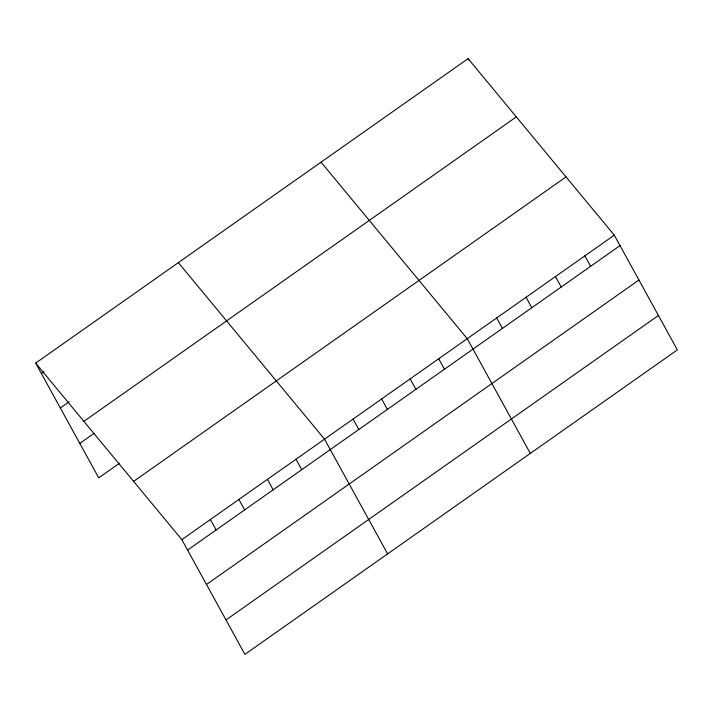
<?xml version="1.0" encoding="UTF-8"?>
<svg xmlns="http://www.w3.org/2000/svg" width="713" height="713" viewBox="0 0 713 713"><rect width="100%" height="100%" fill="white"/><g stroke="black" fill="none" stroke-linecap="round" stroke-linejoin="round"><path stroke-width="1.07" d="M35.65 363.104L468.085 58.635L614.276 235.165L677.35 349.896L244.916 654.365L181.842 539.634L35.65 363.104L98.724 477.835L119.24 463.388M41.39 373.55L44.063 371.66M60.311 407.961L69.232 401.686M83.893 421.356L516.328 116.887M79.803 443.424L94.071 433.37M133.598 481.382L566.033 176.913M181.842 539.634L614.276 235.165M187.581 550.08L620.016 245.611M206.503 584.491L638.937 280.022M225.994 619.953L658.429 315.485M321.055 162.154L467.247 338.684L530.32 453.415M178.357 262.634L324.54 439.163L387.614 553.894M584.874 255.869L590.614 266.314M468.085 58.635L469.127 60.534M555.463 276.573L561.202 287.018M526.06 297.276L531.8 307.722M496.649 317.98L502.398 328.426M438.709 358.782L444.449 369.227M410.162 378.879L415.911 389.316M381.624 398.968L387.364 409.414M353.087 419.066L358.826 429.511M296.002 459.252L301.742 469.698M267.464 479.35L273.204 489.795M238.917 499.448L244.666 509.893M210.38 519.545L216.119 529.982"/></g></svg>
